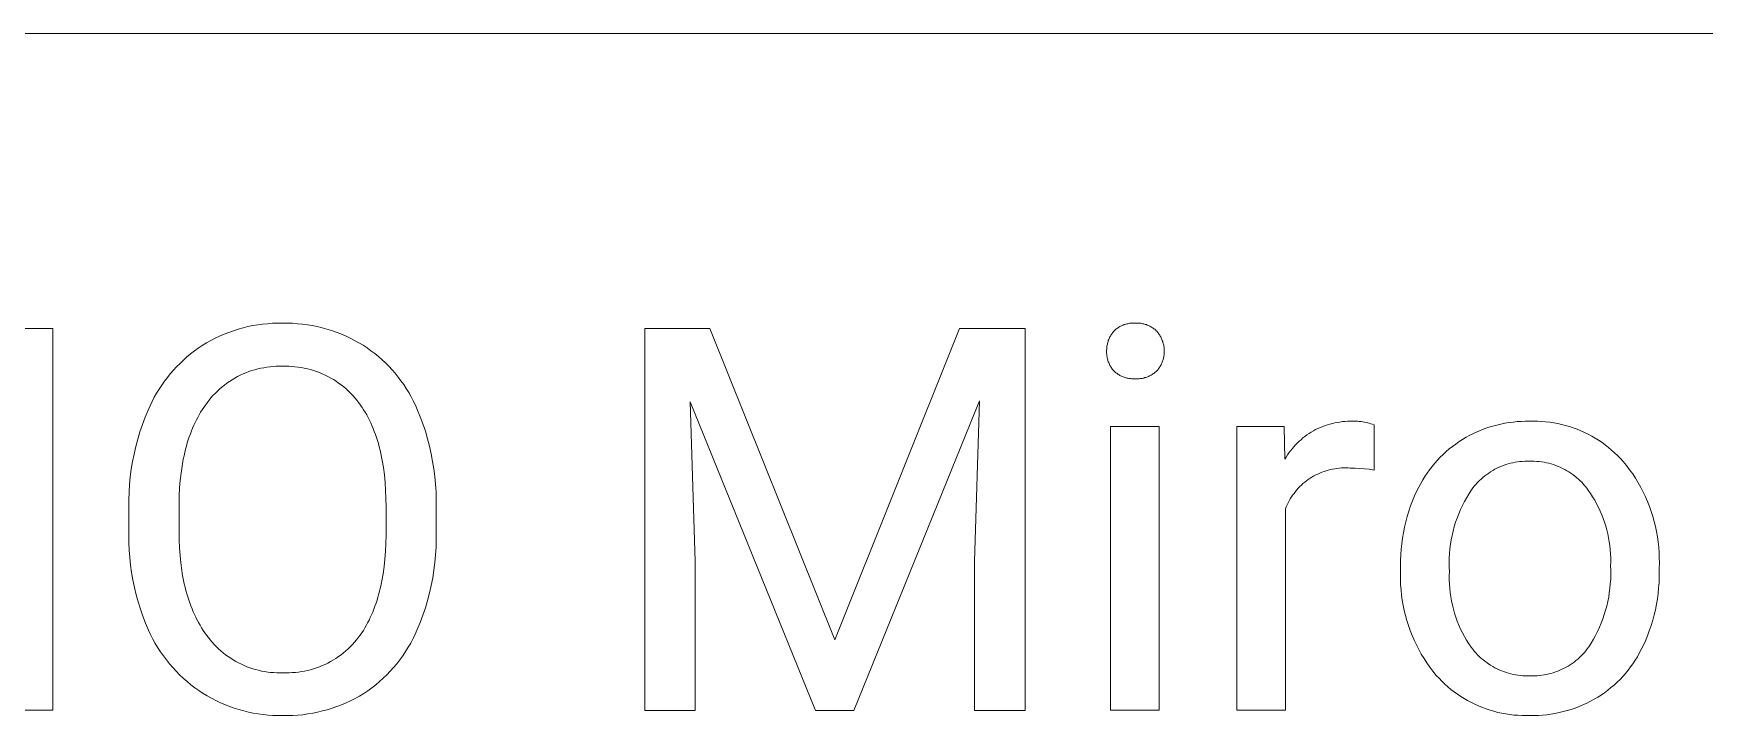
# Model space of a CAD drawing. Header units: millimetres. Extents: x 2840 to 6121, y 744 to 3036.
# Drawn here: x 5190 to 5325.9, y 1055.3 to 1110.8 of the extents above; entities that cross this region are included whole.
import ezdxf

# ---------------------------------------------------------------- set-up
doc = ezdxf.new("R2010")
doc.units = ezdxf.units.MM
doc.header["$MEASUREMENT"] = 0
doc.layers.add('Domyślny', color=7, linetype='Continuous', true_color=0x000000)

msp = doc.modelspace()

# ---------------------------------------------------------------- linework, layer by layer
at = {"layer": 'Domyślny', "color": 18, "lineweight": 15, "true_color": 0x000000}
for p, q in [((6117.84, 1110.84), (4881, 1110.84)), ((5208.2, 1087.14), (5208.6, 1087.19)), ((5208.6, 1087.19), (5209, 1087.23)), ((5209, 1087.23), (5209.4, 1087.26)), ((5209.4, 1087.26), (5209.81, 1087.27)), ((5209.81, 1087.27), (5210.21, 1087.27)), ((5210.21, 1087.27), (5210.62, 1087.27)), ((5210.62, 1087.27), (5211.03, 1087.26)), ((5211.03, 1087.26), (5211.43, 1087.23)), ((5211.43, 1087.23), (5211.83, 1087.19)), ((5211.83, 1087.19), (5212.24, 1087.14)), ((5278.65, 1087.15), (5278.72, 1087.17)), ((5278.72, 1087.17), (5278.8, 1087.19)), ((5278.8, 1087.19), (5278.87, 1087.21)), ((5278.87, 1087.21), (5278.95, 1087.23)), ((5278.95, 1087.23), (5279.02, 1087.25)), ((5279.02, 1087.25), (5279.1, 1087.26)), ((5279.1, 1087.26), (5279.18, 1087.27)), ((5279.18, 1087.27), (5279.25, 1087.28)), ((5279.25, 1087.28), (5279.33, 1087.28)), ((5279.33, 1087.28), (5279.41, 1087.28)), ((5279.41, 1087.28), (5279.48, 1087.28)), ((5279.48, 1087.28), (5279.56, 1087.28)), ((5279.56, 1087.28), (5279.64, 1087.28)), ((5279.64, 1087.28), (5279.72, 1087.28)), ((5279.72, 1087.28), (5279.79, 1087.28)), ((5279.79, 1087.28), (5279.87, 1087.27)), ((5279.87, 1087.27), (5279.95, 1087.27)), ((5279.95, 1087.27), (5280.02, 1087.26)), ((5280.02, 1087.26), (5280.1, 1087.25)), ((5280.1, 1087.25), (5280.17, 1087.23)), ((5280.17, 1087.23), (5280.25, 1087.21)), ((5280.25, 1087.21), (5280.32, 1087.19)), ((5280.32, 1087.19), (5280.4, 1087.17)), ((5280.4, 1087.17), (5280.47, 1087.15)), ((5187.46, 1086.85), (5191.54, 1086.85)), ((5191.54, 1086.85), (5191.54, 1055.78)), ((5204.03, 1085.66), (5204.38, 1085.86)), ((5204.38, 1085.86), (5204.74, 1086.04)), ((5204.74, 1086.04), (5205.1, 1086.22)), ((5205.1, 1086.22), (5205.48, 1086.38)), ((5205.48, 1086.38), (5205.85, 1086.52)), ((5205.85, 1086.52), (5206.23, 1086.66)), ((5206.23, 1086.66), (5206.62, 1086.78)), ((5206.62, 1086.78), (5207.01, 1086.89)), ((5207.01, 1086.89), (5207.4, 1086.99)), ((5207.4, 1086.99), (5207.8, 1087.07)), ((5207.8, 1087.07), (5208.2, 1087.14)), ((5212.24, 1087.14), (5212.64, 1087.07)), ((5212.64, 1087.07), (5213.03, 1086.99)), ((5213.03, 1086.99), (5213.43, 1086.9)), ((5213.43, 1086.9), (5213.82, 1086.79)), ((5213.82, 1086.79), (5214.21, 1086.67)), ((5214.21, 1086.67), (5214.59, 1086.53)), ((5214.59, 1086.53), (5214.97, 1086.39)), ((5214.97, 1086.39), (5215.34, 1086.23)), ((5215.34, 1086.23), (5215.71, 1086.06)), ((5215.71, 1086.06), (5216.07, 1085.87)), ((5216.07, 1085.87), (5216.43, 1085.68)), ((5239.68, 1055.77), (5239.68, 1086.85)), ((5239.68, 1086.85), (5244.97, 1086.85)), ((5244.97, 1086.85), (5255.13, 1061.5)), ((5255.13, 1061.5), (5265.28, 1086.85)), ((5265.28, 1086.85), (5270.6, 1086.85)), ((5270.6, 1086.85), (5270.6, 1055.77)), ((5277.35, 1085.78), (5277.37, 1085.86)), ((5277.37, 1085.86), (5277.4, 1085.93)), ((5277.4, 1085.93), (5277.43, 1086)), ((5277.43, 1086), (5277.47, 1086.08)), ((5277.47, 1086.08), (5277.5, 1086.15)), ((5277.5, 1086.15), (5277.54, 1086.22)), ((5277.54, 1086.22), (5277.58, 1086.29)), ((5277.58, 1086.29), (5277.62, 1086.36)), ((5277.62, 1086.36), (5277.67, 1086.42)), ((5277.67, 1086.42), (5277.71, 1086.49)), ((5277.71, 1086.49), (5277.76, 1086.55)), ((5277.76, 1086.55), (5277.81, 1086.61)), ((5277.81, 1086.61), (5277.87, 1086.66)), ((5277.87, 1086.66), (5277.93, 1086.72)), ((5277.93, 1086.72), (5277.98, 1086.77)), ((5277.98, 1086.77), (5278.04, 1086.81)), ((5278.04, 1086.81), (5278.11, 1086.86)), ((5278.11, 1086.86), (5278.17, 1086.9)), ((5278.17, 1086.9), (5278.23, 1086.95)), ((5278.23, 1086.95), (5278.3, 1086.99)), ((5278.3, 1086.99), (5278.37, 1087.02)), ((5278.37, 1087.02), (5278.44, 1087.06)), ((5278.44, 1087.06), (5278.51, 1087.09)), ((5278.51, 1087.09), (5278.58, 1087.12)), ((5278.58, 1087.12), (5278.65, 1087.15)), ((5280.47, 1087.15), (5280.54, 1087.12)), ((5280.54, 1087.12), (5280.61, 1087.09)), ((5280.61, 1087.09), (5280.68, 1087.06)), ((5280.68, 1087.06), (5280.75, 1087.02)), ((5280.75, 1087.02), (5280.82, 1086.98)), ((5280.82, 1086.98), (5280.89, 1086.95)), ((5280.89, 1086.95), (5280.95, 1086.9)), ((5280.95, 1086.9), (5281.02, 1086.86)), ((5281.02, 1086.86), (5281.08, 1086.81)), ((5281.08, 1086.81), (5281.14, 1086.77)), ((5281.14, 1086.77), (5281.2, 1086.72)), ((5281.2, 1086.72), (5281.25, 1086.66)), ((5281.25, 1086.66), (5281.31, 1086.61)), ((5281.31, 1086.61), (5281.36, 1086.55)), ((5281.36, 1086.55), (5281.41, 1086.49)), ((5281.41, 1086.49), (5281.46, 1086.42)), ((5281.46, 1086.42), (5281.51, 1086.36)), ((5281.51, 1086.36), (5281.55, 1086.29)), ((5281.55, 1086.29), (5281.59, 1086.22)), ((5281.59, 1086.22), (5281.63, 1086.15)), ((5281.63, 1086.15), (5281.67, 1086.08)), ((5281.67, 1086.08), (5281.7, 1086.01)), ((5281.7, 1086.01), (5281.73, 1085.93)), ((5281.73, 1085.93), (5281.76, 1085.86)), ((5281.76, 1085.86), (5281.79, 1085.78)), ((5202.16, 1084.27), (5202.44, 1084.52)), ((5202.44, 1084.52), (5202.74, 1084.77)), ((5202.74, 1084.77), (5203.05, 1085.01)), ((5203.05, 1085.01), (5203.36, 1085.23)), ((5203.36, 1085.23), (5203.68, 1085.45)), ((5203.68, 1085.45), (5204.03, 1085.66)), ((5216.43, 1085.68), (5216.78, 1085.47)), ((5216.78, 1085.47), (5217.1, 1085.26)), ((5217.1, 1085.26), (5217.41, 1085.03)), ((5217.41, 1085.03), (5217.72, 1084.8)), ((5217.72, 1084.8), (5218.02, 1084.56)), ((5218.02, 1084.56), (5218.31, 1084.3)), ((5277.23, 1085.07), (5277.24, 1085.15)), ((5277.23, 1084.99), (5277.23, 1085.07)), ((5277.23, 1084.91), (5277.23, 1084.99)), ((5277.23, 1084.83), (5277.23, 1084.91)), ((5277.24, 1084.75), (5277.23, 1084.83)), ((5277.24, 1085.23), (5277.25, 1085.31)), ((5277.24, 1085.15), (5277.24, 1085.23)), ((5277.25, 1084.68), (5277.24, 1084.75)), ((5277.25, 1085.31), (5277.26, 1085.39)), ((5277.26, 1084.6), (5277.25, 1084.68)), ((5277.26, 1085.39), (5277.27, 1085.47)), ((5277.27, 1084.52), (5277.26, 1084.6)), ((5277.27, 1085.47), (5277.29, 1085.55)), ((5277.28, 1084.44), (5277.27, 1084.52)), ((5277.29, 1085.55), (5277.3, 1085.63)), ((5277.3, 1085.63), (5277.32, 1085.7)), ((5277.32, 1085.7), (5277.35, 1085.78)), ((5281.79, 1085.78), (5281.81, 1085.71)), ((5281.81, 1085.71), (5281.84, 1085.63)), ((5281.84, 1085.63), (5281.85, 1085.55)), ((5281.85, 1085.55), (5281.87, 1085.47)), ((5281.86, 1084.46), (5281.85, 1084.39)), ((5281.88, 1084.54), (5281.86, 1084.46)), ((5281.87, 1085.47), (5281.88, 1085.39)), ((5281.88, 1085.39), (5281.9, 1085.31)), ((5281.89, 1084.61), (5281.88, 1084.54)), ((5281.9, 1084.69), (5281.89, 1084.61)), ((5281.9, 1085.31), (5281.9, 1085.23)), ((5281.9, 1085.23), (5281.91, 1085.15)), ((5281.91, 1084.76), (5281.9, 1084.69)), ((5281.91, 1085.15), (5281.91, 1085.07)), ((5281.91, 1085.07), (5281.91, 1084.99)), ((5281.91, 1084.99), (5281.91, 1084.92)), ((5281.91, 1084.92), (5281.91, 1084.84)), ((5281.91, 1084.84), (5281.91, 1084.76)), ((5200.85, 1082.85), (5201.09, 1083.15)), ((5201.09, 1083.15), (5201.34, 1083.44)), ((5201.34, 1083.44), (5201.6, 1083.73)), ((5201.6, 1083.73), (5201.88, 1084)), ((5201.88, 1084), (5202.16, 1084.27)), ((5207.01, 1083.14), (5206.78, 1083.03)), ((5207.24, 1083.24), (5207.01, 1083.14)), ((5207.48, 1083.33), (5207.24, 1083.24)), ((5207.72, 1083.41), (5207.48, 1083.33)), ((5207.96, 1083.48), (5207.72, 1083.41)), ((5208.21, 1083.55), (5207.96, 1083.48)), ((5208.45, 1083.6), (5208.21, 1083.55)), ((5208.7, 1083.65), (5208.45, 1083.6)), ((5208.95, 1083.69), (5208.7, 1083.65)), ((5209.2, 1083.72), (5208.95, 1083.69)), ((5209.45, 1083.74), (5209.2, 1083.72)), ((5209.71, 1083.76), (5209.45, 1083.74)), ((5209.96, 1083.76), (5209.71, 1083.76)), ((5210.21, 1083.76), (5209.96, 1083.76)), ((5210.47, 1083.76), (5210.21, 1083.76)), ((5210.72, 1083.76), (5210.47, 1083.76)), ((5210.98, 1083.75), (5210.72, 1083.76)), ((5211.23, 1083.73), (5210.98, 1083.75)), ((5211.49, 1083.7), (5211.23, 1083.73)), ((5211.74, 1083.66), (5211.49, 1083.7)), ((5211.99, 1083.61), (5211.74, 1083.66)), ((5212.24, 1083.56), (5211.99, 1083.61)), ((5212.49, 1083.49), (5212.24, 1083.56)), ((5212.73, 1083.42), (5212.49, 1083.49)), ((5212.98, 1083.34), (5212.73, 1083.42)), ((5213.22, 1083.25), (5212.98, 1083.34)), ((5213.45, 1083.15), (5213.22, 1083.25)), ((5213.68, 1083.05), (5213.45, 1083.15)), ((5218.31, 1084.3), (5218.59, 1084.04)), ((5218.59, 1084.04), (5218.86, 1083.76)), ((5218.86, 1083.76), (5219.12, 1083.48)), ((5219.12, 1083.48), (5219.37, 1083.19)), ((5219.37, 1083.19), (5219.62, 1082.89)), ((5277.3, 1084.36), (5277.28, 1084.44)), ((5277.32, 1084.29), (5277.3, 1084.36)), ((5277.34, 1084.21), (5277.32, 1084.29)), ((5277.37, 1084.13), (5277.34, 1084.21)), ((5277.4, 1084.06), (5277.37, 1084.13)), ((5277.43, 1083.99), (5277.4, 1084.06)), ((5277.46, 1083.92), (5277.43, 1083.99)), ((5277.5, 1083.84), (5277.46, 1083.92)), ((5277.54, 1083.77), (5277.5, 1083.84)), ((5277.58, 1083.71), (5277.54, 1083.77)), ((5277.62, 1083.64), (5277.58, 1083.71)), ((5277.66, 1083.57), (5277.62, 1083.64)), ((5277.71, 1083.51), (5277.66, 1083.57)), ((5277.76, 1083.45), (5277.71, 1083.51)), ((5277.81, 1083.39), (5277.76, 1083.45)), ((5277.87, 1083.33), (5277.81, 1083.39)), ((5277.93, 1083.28), (5277.87, 1083.33)), ((5277.99, 1083.24), (5277.93, 1083.28)), ((5278.05, 1083.19), (5277.99, 1083.24)), ((5278.11, 1083.14), (5278.05, 1083.19)), ((5278.17, 1083.1), (5278.11, 1083.14)), ((5278.24, 1083.06), (5278.17, 1083.1)), ((5280.93, 1083.09), (5280.86, 1083.05)), ((5281, 1083.14), (5280.93, 1083.09)), ((5281.06, 1083.18), (5281, 1083.14)), ((5281.13, 1083.23), (5281.06, 1083.18)), ((5281.19, 1083.28), (5281.13, 1083.23)), ((5281.25, 1083.33), (5281.19, 1083.28)), ((5281.31, 1083.39), (5281.25, 1083.33)), ((5281.36, 1083.44), (5281.31, 1083.39)), ((5281.41, 1083.5), (5281.36, 1083.44)), ((5281.46, 1083.56), (5281.41, 1083.5)), ((5281.5, 1083.63), (5281.46, 1083.56)), ((5281.54, 1083.69), (5281.5, 1083.63)), ((5281.58, 1083.75), (5281.54, 1083.69)), ((5281.62, 1083.82), (5281.58, 1083.75)), ((5281.66, 1083.89), (5281.62, 1083.82)), ((5281.69, 1083.96), (5281.66, 1083.89)), ((5281.72, 1084.03), (5281.69, 1083.96)), ((5281.75, 1084.1), (5281.72, 1084.03)), ((5281.78, 1084.17), (5281.75, 1084.1)), ((5281.8, 1084.24), (5281.78, 1084.17)), ((5281.83, 1084.31), (5281.8, 1084.24)), ((5281.85, 1084.39), (5281.83, 1084.31)), ((5199.98, 1081.57), (5200.18, 1081.9)), ((5200.18, 1081.9), (5200.39, 1082.23)), ((5200.39, 1082.23), (5200.62, 1082.54)), ((5200.62, 1082.54), (5200.85, 1082.85)), ((5204.92, 1081.74), (5204.74, 1081.56)), ((5205.1, 1081.91), (5204.92, 1081.74)), ((5205.3, 1082.08), (5205.1, 1081.91)), ((5205.49, 1082.24), (5205.3, 1082.08)), ((5205.7, 1082.39), (5205.49, 1082.24)), ((5205.9, 1082.53), (5205.7, 1082.39)), ((5206.12, 1082.67), (5205.9, 1082.53)), ((5206.33, 1082.8), (5206.12, 1082.67)), ((5206.56, 1082.92), (5206.33, 1082.8)), ((5206.78, 1083.03), (5206.56, 1082.92)), ((5213.91, 1082.93), (5213.68, 1083.05)), ((5214.14, 1082.81), (5213.91, 1082.93)), ((5214.36, 1082.68), (5214.14, 1082.81)), ((5214.57, 1082.54), (5214.36, 1082.68)), ((5214.78, 1082.4), (5214.57, 1082.54)), ((5214.99, 1082.25), (5214.78, 1082.4)), ((5215.19, 1082.09), (5214.99, 1082.25)), ((5215.38, 1081.92), (5215.19, 1082.09)), ((5215.57, 1081.75), (5215.38, 1081.92)), ((5215.75, 1081.57), (5215.57, 1081.75)), ((5219.62, 1082.89), (5219.85, 1082.59)), ((5219.85, 1082.59), (5220.07, 1082.27)), ((5220.07, 1082.27), (5220.28, 1081.95)), ((5220.28, 1081.95), (5220.48, 1081.62)), ((5278.31, 1083.02), (5278.24, 1083.06)), ((5278.37, 1082.99), (5278.31, 1083.02)), ((5278.44, 1082.96), (5278.37, 1082.99)), ((5278.51, 1082.92), (5278.44, 1082.96)), ((5278.58, 1082.9), (5278.51, 1082.92)), ((5278.66, 1082.87), (5278.58, 1082.9)), ((5278.73, 1082.85), (5278.66, 1082.87)), ((5278.8, 1082.83), (5278.73, 1082.85)), ((5278.88, 1082.81), (5278.8, 1082.83)), ((5278.95, 1082.79), (5278.88, 1082.81)), ((5279.03, 1082.78), (5278.95, 1082.79)), ((5279.1, 1082.77), (5279.03, 1082.78)), ((5279.18, 1082.76), (5279.1, 1082.77)), ((5279.26, 1082.75), (5279.18, 1082.76)), ((5279.33, 1082.75), (5279.26, 1082.75)), ((5279.41, 1082.75), (5279.33, 1082.75)), ((5279.48, 1082.75), (5279.41, 1082.75)), ((5279.56, 1082.75), (5279.48, 1082.75)), ((5279.64, 1082.75), (5279.56, 1082.75)), ((5279.72, 1082.75), (5279.64, 1082.75)), ((5279.8, 1082.75), (5279.72, 1082.75)), ((5279.88, 1082.75), (5279.8, 1082.75)), ((5279.96, 1082.76), (5279.88, 1082.75)), ((5280.04, 1082.77), (5279.96, 1082.76)), ((5280.12, 1082.78), (5280.04, 1082.77)), ((5280.2, 1082.8), (5280.12, 1082.78)), ((5280.27, 1082.81), (5280.2, 1082.8)), ((5280.35, 1082.84), (5280.27, 1082.81)), ((5280.43, 1082.86), (5280.35, 1082.84)), ((5280.5, 1082.88), (5280.43, 1082.86)), ((5280.58, 1082.91), (5280.5, 1082.88)), ((5280.65, 1082.94), (5280.58, 1082.91)), ((5280.72, 1082.98), (5280.65, 1082.94)), ((5280.79, 1083.01), (5280.72, 1082.98)), ((5280.86, 1083.05), (5280.79, 1083.01)), ((5199.29, 1080.19), (5199.44, 1080.55)), ((5199.44, 1080.55), (5199.61, 1080.89)), ((5199.61, 1080.89), (5199.79, 1081.24)), ((5199.79, 1081.24), (5199.98, 1081.57)), ((5203.81, 1080.42), (5203.69, 1080.22)), ((5203.95, 1080.61), (5203.81, 1080.42)), ((5204.08, 1080.79), (5203.95, 1080.61)), ((5204.24, 1081), (5204.08, 1080.79)), ((5204.4, 1081.19), (5204.24, 1081)), ((5204.56, 1081.38), (5204.4, 1081.19)), ((5204.74, 1081.56), (5204.56, 1081.38)), ((5215.93, 1081.39), (5215.75, 1081.57)), ((5216.1, 1081.19), (5215.93, 1081.39)), ((5216.26, 1081), (5216.1, 1081.19)), ((5216.42, 1080.79), (5216.26, 1081)), ((5216.56, 1080.61), (5216.42, 1080.79)), ((5216.69, 1080.42), (5216.56, 1080.61)), ((5216.81, 1080.22), (5216.69, 1080.42)), ((5220.48, 1081.62), (5220.67, 1081.29)), ((5220.67, 1081.29), (5220.85, 1080.95)), ((5220.85, 1080.95), (5221.02, 1080.6)), ((5221.02, 1080.6), (5221.17, 1080.25)), ((5253.55, 1055.77), (5243.37, 1080.87)), ((5243.37, 1080.87), (5243.78, 1067.88)), ((5266.89, 1080.94), (5256.68, 1055.77)), ((5266.5, 1067.88), (5266.89, 1080.94)), ((5198.62, 1078.44), (5198.83, 1079.03)), ((5198.83, 1079.03), (5199.05, 1079.62)), ((5199.05, 1079.62), (5199.29, 1080.19)), ((5203.11, 1079.18), (5203, 1078.96)), ((5203.21, 1079.4), (5203.11, 1079.18)), ((5203.33, 1079.61), (5203.21, 1079.4)), ((5203.44, 1079.82), (5203.33, 1079.61)), ((5203.56, 1080.02), (5203.44, 1079.82)), ((5203.69, 1080.22), (5203.56, 1080.02)), ((5216.94, 1080.02), (5216.81, 1080.22)), ((5217.06, 1079.81), (5216.94, 1080.02)), ((5217.17, 1079.6), (5217.06, 1079.81)), ((5217.28, 1079.38), (5217.17, 1079.6)), ((5217.39, 1079.16), (5217.28, 1079.38)), ((5217.49, 1078.94), (5217.39, 1079.16)), ((5221.17, 1080.25), (5221.41, 1079.66)), ((5221.41, 1079.66), (5221.63, 1079.07)), ((5221.63, 1079.07), (5221.83, 1078.48)), ((5295.19, 1079), (5295.39, 1079.06)), ((5295.39, 1079.06), (5295.59, 1079.12)), ((5295.59, 1079.12), (5295.79, 1079.16)), ((5295.79, 1079.16), (5295.99, 1079.2)), ((5295.99, 1079.2), (5296.2, 1079.23)), ((5296.2, 1079.23), (5296.41, 1079.26)), ((5296.41, 1079.26), (5296.61, 1079.28)), ((5296.61, 1079.28), (5296.82, 1079.29)), ((5296.82, 1079.29), (5297.03, 1079.29)), ((5297.03, 1079.29), (5297.23, 1079.29)), ((5297.23, 1079.29), (5297.37, 1079.3)), ((5297.37, 1079.3), (5297.51, 1079.3)), ((5297.51, 1079.3), (5297.65, 1079.29)), ((5297.65, 1079.29), (5297.78, 1079.28)), ((5297.78, 1079.28), (5297.92, 1079.27)), ((5297.92, 1079.27), (5298.06, 1079.25)), ((5298.06, 1079.25), (5298.19, 1079.23)), ((5298.19, 1079.23), (5298.33, 1079.2)), ((5298.33, 1079.2), (5298.46, 1079.17)), ((5298.46, 1079.17), (5298.59, 1079.13)), ((5298.59, 1079.13), (5298.72, 1079.09)), ((5298.72, 1079.09), (5298.85, 1079.05)), ((5298.85, 1079.05), (5298.98, 1079)), ((5308.96, 1078.98), (5309.28, 1079.06)), ((5309.28, 1079.06), (5309.61, 1079.13)), ((5309.61, 1079.13), (5309.94, 1079.18)), ((5309.94, 1079.18), (5310.28, 1079.23)), ((5310.28, 1079.23), (5310.61, 1079.26)), ((5310.61, 1079.26), (5310.95, 1079.28)), ((5310.95, 1079.28), (5311.28, 1079.29)), ((5311.28, 1079.29), (5311.62, 1079.29)), ((5311.62, 1079.29), (5311.95, 1079.3)), ((5311.95, 1079.3), (5312.28, 1079.29)), ((5312.28, 1079.29), (5312.61, 1079.28)), ((5312.61, 1079.28), (5312.93, 1079.25)), ((5312.93, 1079.25), (5313.26, 1079.21)), ((5313.26, 1079.21), (5313.59, 1079.16)), ((5313.59, 1079.16), (5313.91, 1079.1)), ((5313.91, 1079.1), (5314.23, 1079.03)), ((5314.23, 1079.03), (5314.55, 1078.95)), ((5198.28, 1077.23), (5198.44, 1077.84)), ((5198.44, 1077.84), (5198.62, 1078.44)), ((5202.55, 1077.78), (5202.47, 1077.53)), ((5202.63, 1078.02), (5202.55, 1077.78)), ((5202.72, 1078.26), (5202.63, 1078.02)), ((5202.81, 1078.5), (5202.72, 1078.26)), ((5202.9, 1078.73), (5202.81, 1078.5)), ((5203, 1078.96), (5202.9, 1078.73)), ((5217.59, 1078.7), (5217.49, 1078.94)), ((5217.68, 1078.47), (5217.59, 1078.7)), ((5217.77, 1078.22), (5217.68, 1078.47)), ((5217.85, 1077.98), (5217.77, 1078.22)), ((5217.93, 1077.72), (5217.85, 1077.98)), ((5218.01, 1077.47), (5217.93, 1077.72)), ((5221.83, 1078.48), (5222.01, 1077.87)), ((5222.01, 1077.87), (5222.16, 1077.26)), ((5277.56, 1055.78), (5277.56, 1078.86)), ((5277.56, 1078.86), (5281.51, 1078.86)), ((5281.51, 1078.86), (5281.51, 1055.78)), ((5287.83, 1055.78), (5287.83, 1078.86)), ((5287.83, 1078.86), (5291.66, 1078.86)), ((5291.66, 1078.86), (5291.73, 1076.2)), ((5292.88, 1077.66), (5293.04, 1077.79)), ((5293.04, 1077.79), (5293.19, 1077.93)), ((5293.19, 1077.93), (5293.36, 1078.05)), ((5293.36, 1078.05), (5293.52, 1078.18)), ((5293.52, 1078.18), (5293.7, 1078.29)), ((5293.7, 1078.29), (5293.87, 1078.4)), ((5293.87, 1078.4), (5294.05, 1078.51)), ((5294.05, 1078.51), (5294.23, 1078.61)), ((5294.23, 1078.61), (5294.42, 1078.7)), ((5294.42, 1078.7), (5294.61, 1078.79)), ((5294.61, 1078.79), (5294.8, 1078.86)), ((5294.8, 1078.86), (5294.99, 1078.94)), ((5294.99, 1078.94), (5295.19, 1079)), ((5298.98, 1079), (5298.98, 1075.32)), ((5305.9, 1077.64), (5306.18, 1077.82)), ((5306.18, 1077.82), (5306.47, 1077.99)), ((5306.47, 1077.99), (5306.76, 1078.15)), ((5306.76, 1078.15), (5307.06, 1078.3)), ((5307.06, 1078.3), (5307.37, 1078.44)), ((5307.37, 1078.44), (5307.68, 1078.57)), ((5307.68, 1078.57), (5307.99, 1078.69)), ((5307.99, 1078.69), (5308.31, 1078.8)), ((5308.31, 1078.8), (5308.63, 1078.9)), ((5308.63, 1078.9), (5308.96, 1078.98)), ((5314.55, 1078.95), (5314.87, 1078.86)), ((5314.87, 1078.86), (5315.18, 1078.75)), ((5315.18, 1078.75), (5315.49, 1078.64)), ((5315.49, 1078.64), (5315.79, 1078.51)), ((5315.79, 1078.51), (5316.09, 1078.38)), ((5316.09, 1078.38), (5316.39, 1078.23)), ((5316.39, 1078.23), (5316.68, 1078.08)), ((5316.68, 1078.08), (5316.96, 1077.91)), ((5316.96, 1077.91), (5317.24, 1077.74)), ((5317.24, 1077.74), (5317.52, 1077.55)), ((5198.02, 1076.01), (5198.14, 1076.62)), ((5198.14, 1076.62), (5198.28, 1077.23)), ((5202.21, 1076.48), (5202.15, 1076.21)), ((5202.27, 1076.75), (5202.21, 1076.48)), ((5202.33, 1077.01), (5202.27, 1076.75)), ((5202.4, 1077.27), (5202.33, 1077.01)), ((5202.47, 1077.53), (5202.4, 1077.27)), ((5218.08, 1077.2), (5218.01, 1077.47)), ((5218.15, 1076.93), (5218.08, 1077.2)), ((5218.21, 1076.66), (5218.15, 1076.93)), ((5218.27, 1076.38), (5218.21, 1076.66)), ((5218.32, 1076.1), (5218.27, 1076.38)), ((5222.16, 1077.26), (5222.3, 1076.65)), ((5222.3, 1076.65), (5222.42, 1076.03)), ((5291.73, 1076.2), (5291.83, 1076.38)), ((5291.83, 1076.38), (5291.94, 1076.55)), ((5291.94, 1076.55), (5292.06, 1076.72)), ((5292.06, 1076.72), (5292.18, 1076.89)), ((5292.18, 1076.89), (5292.31, 1077.05)), ((5292.31, 1077.05), (5292.45, 1077.21)), ((5292.45, 1077.21), (5292.59, 1077.36)), ((5292.59, 1077.36), (5292.73, 1077.51)), ((5292.73, 1077.51), (5292.88, 1077.66)), ((5304.13, 1076.12), (5304.36, 1076.36)), ((5304.36, 1076.36), (5304.6, 1076.59)), ((5304.6, 1076.59), (5304.85, 1076.82)), ((5304.85, 1076.82), (5305.1, 1077.04)), ((5305.1, 1077.04), (5305.36, 1077.25)), ((5305.36, 1077.25), (5305.62, 1077.44)), ((5305.62, 1077.44), (5305.9, 1077.64)), ((5317.52, 1077.55), (5317.78, 1077.36)), ((5317.78, 1077.36), (5318.04, 1077.16)), ((5318.04, 1077.16), (5318.3, 1076.95)), ((5318.3, 1076.95), (5318.54, 1076.73)), ((5318.54, 1076.73), (5318.78, 1076.5)), ((5318.78, 1076.5), (5319.01, 1076.27)), ((5197.84, 1074.77), (5197.92, 1075.39)), ((5197.92, 1075.39), (5198.02, 1076.01)), ((5201.97, 1075.08), (5201.9, 1074.48)), ((5202.05, 1075.65), (5201.97, 1075.08)), ((5202.15, 1076.21), (5202.05, 1075.65)), ((5218.42, 1075.52), (5218.32, 1076.1)), ((5218.5, 1074.92), (5218.42, 1075.52)), ((5222.42, 1076.03), (5222.52, 1075.41)), ((5222.52, 1075.41), (5222.6, 1074.79)), ((5294.41, 1075), (5294.24, 1074.92)), ((5294.57, 1075.08), (5294.41, 1075)), ((5294.74, 1075.14), (5294.57, 1075.08)), ((5294.91, 1075.21), (5294.74, 1075.14)), ((5295.08, 1075.26), (5294.91, 1075.21)), ((5295.25, 1075.31), (5295.08, 1075.26)), ((5295.43, 1075.36), (5295.25, 1075.31)), ((5295.6, 1075.39), (5295.43, 1075.36)), ((5295.78, 1075.43), (5295.6, 1075.39)), ((5295.96, 1075.45), (5295.78, 1075.43)), ((5296.14, 1075.47), (5295.96, 1075.45)), ((5296.32, 1075.49), (5296.14, 1075.47)), ((5296.5, 1075.49), (5296.32, 1075.49)), ((5296.68, 1075.49), (5296.5, 1075.49)), ((5296.86, 1075.49), (5296.68, 1075.49)), ((5297.04, 1075.48), (5296.86, 1075.49)), ((5297.43, 1075.47), (5297.04, 1075.48)), ((5297.82, 1075.45), (5297.43, 1075.47)), ((5298.21, 1075.42), (5297.82, 1075.45)), ((5298.59, 1075.38), (5298.21, 1075.42)), ((5298.98, 1075.32), (5298.59, 1075.38)), ((5303.11, 1074.81), (5303.3, 1075.08)), ((5303.3, 1075.08), (5303.49, 1075.35)), ((5303.49, 1075.35), (5303.7, 1075.61)), ((5303.7, 1075.61), (5303.91, 1075.87)), ((5303.91, 1075.87), (5304.13, 1076.12)), ((5308.14, 1074.96), (5307.98, 1074.84)), ((5308.3, 1075.07), (5308.14, 1074.96)), ((5308.46, 1075.18), (5308.3, 1075.07)), ((5308.63, 1075.28), (5308.46, 1075.18)), ((5308.8, 1075.38), (5308.63, 1075.28)), ((5308.97, 1075.47), (5308.8, 1075.38)), ((5309.15, 1075.55), (5308.97, 1075.47)), ((5309.33, 1075.63), (5309.15, 1075.55)), ((5309.51, 1075.7), (5309.33, 1075.63)), ((5309.69, 1075.76), (5309.51, 1075.7)), ((5309.88, 1075.82), (5309.69, 1075.76)), ((5310.07, 1075.87), (5309.88, 1075.82)), ((5310.26, 1075.92), (5310.07, 1075.87)), ((5310.45, 1075.96), (5310.26, 1075.92)), ((5310.64, 1075.99), (5310.45, 1075.96)), ((5310.84, 1076.01), (5310.64, 1075.99)), ((5311.03, 1076.03), (5310.84, 1076.01)), ((5311.23, 1076.04), (5311.03, 1076.03)), ((5311.42, 1076.05), (5311.23, 1076.04)), ((5311.62, 1076.05), (5311.42, 1076.05)), ((5311.82, 1076.05), (5311.62, 1076.05)), ((5312.01, 1076.04), (5311.82, 1076.05)), ((5312.21, 1076.03), (5312.01, 1076.04)), ((5312.41, 1076.01), (5312.21, 1076.03)), ((5312.61, 1075.99), (5312.41, 1076.01)), ((5312.8, 1075.96), (5312.61, 1075.99)), ((5312.99, 1075.92), (5312.8, 1075.96)), ((5313.19, 1075.87), (5312.99, 1075.92)), ((5313.38, 1075.82), (5313.19, 1075.87)), ((5313.57, 1075.76), (5313.38, 1075.82)), ((5313.75, 1075.7), (5313.57, 1075.76)), ((5313.94, 1075.62), (5313.75, 1075.7)), ((5314.12, 1075.55), (5313.94, 1075.62)), ((5314.3, 1075.46), (5314.12, 1075.55)), ((5314.48, 1075.37), (5314.3, 1075.46)), ((5314.65, 1075.27), (5314.48, 1075.37)), ((5314.82, 1075.17), (5314.65, 1075.27)), ((5314.98, 1075.06), (5314.82, 1075.17)), ((5315.14, 1074.95), (5314.98, 1075.06)), ((5315.3, 1074.83), (5315.14, 1074.95)), ((5319.01, 1076.27), (5319.23, 1076.03)), ((5319.23, 1076.03), (5319.5, 1075.69)), ((5319.5, 1075.69), (5319.76, 1075.35)), ((5319.76, 1075.35), (5320.01, 1075.01)), ((5320.01, 1075.01), (5320.24, 1074.65)), ((5197.74, 1073.52), (5197.78, 1074.15)), ((5197.78, 1074.15), (5197.84, 1074.77)), ((5201.85, 1073.87), (5201.82, 1073.24)), ((5201.9, 1074.48), (5201.85, 1073.87)), ((5218.56, 1074.3), (5218.5, 1074.92)), ((5218.6, 1073.66), (5218.56, 1074.3)), ((5218.63, 1073), (5218.6, 1073.66)), ((5222.6, 1074.79), (5222.66, 1074.16)), ((5222.66, 1074.16), (5222.7, 1073.53)), ((5292.69, 1073.7), (5292.58, 1073.57)), ((5292.81, 1073.84), (5292.69, 1073.7)), ((5292.94, 1073.97), (5292.81, 1073.84)), ((5293.07, 1074.09), (5292.94, 1073.97)), ((5293.2, 1074.22), (5293.07, 1074.09)), ((5293.34, 1074.33), (5293.2, 1074.22)), ((5293.48, 1074.44), (5293.34, 1074.33)), ((5293.63, 1074.55), (5293.48, 1074.44)), ((5293.78, 1074.65), (5293.63, 1074.55)), ((5293.93, 1074.75), (5293.78, 1074.65)), ((5294.08, 1074.84), (5293.93, 1074.75)), ((5294.24, 1074.92), (5294.08, 1074.84)), ((5302.28, 1073.23), (5302.46, 1073.64)), ((5302.46, 1073.64), (5302.61, 1073.94)), ((5302.61, 1073.94), (5302.77, 1074.24)), ((5302.77, 1074.24), (5302.94, 1074.52)), ((5302.94, 1074.52), (5303.11, 1074.81)), ((5306.9, 1073.72), (5306.7, 1073.41)), ((5307.02, 1073.88), (5306.9, 1073.72)), ((5307.14, 1074.03), (5307.02, 1073.88)), ((5307.27, 1074.18), (5307.14, 1074.03)), ((5307.4, 1074.32), (5307.27, 1074.18)), ((5307.54, 1074.46), (5307.4, 1074.32)), ((5307.68, 1074.59), (5307.54, 1074.46)), ((5307.83, 1074.72), (5307.68, 1074.59)), ((5307.98, 1074.84), (5307.83, 1074.72)), ((5315.46, 1074.7), (5315.3, 1074.83)), ((5315.6, 1074.57), (5315.46, 1074.7)), ((5315.75, 1074.44), (5315.6, 1074.57)), ((5315.89, 1074.3), (5315.75, 1074.44)), ((5316.02, 1074.15), (5315.89, 1074.3)), ((5316.15, 1074), (5316.02, 1074.15)), ((5316.27, 1073.85), (5316.15, 1074)), ((5316.39, 1073.69), (5316.27, 1073.85)), ((5316.58, 1073.42), (5316.39, 1073.69)), ((5320.24, 1074.65), (5320.46, 1074.28)), ((5320.46, 1074.28), (5320.67, 1073.91)), ((5320.67, 1073.91), (5320.87, 1073.53)), ((5197.72, 1072.9), (5197.74, 1073.52)), ((5197.72, 1072.27), (5197.72, 1072.9)), ((5197.72, 1070.03), (5197.72, 1072.27)), ((5201.82, 1073.24), (5201.8, 1072.59)), ((5201.8, 1072.59), (5201.8, 1070.31)), ((5218.64, 1072.32), (5218.63, 1073)), ((5218.64, 1070.01), (5218.64, 1072.32)), ((5222.7, 1073.53), (5222.72, 1072.9)), ((5222.72, 1072.9), (5222.71, 1072.27)), ((5222.71, 1072.27), (5222.71, 1070.31)), ((5291.84, 1072.33), (5291.77, 1072.17)), ((5291.91, 1072.5), (5291.84, 1072.33)), ((5291.99, 1072.66), (5291.91, 1072.5)), ((5292.07, 1072.82), (5291.99, 1072.66)), ((5292.16, 1072.98), (5292.07, 1072.82)), ((5292.26, 1073.13), (5292.16, 1072.98)), ((5292.36, 1073.28), (5292.26, 1073.13)), ((5292.47, 1073.42), (5292.36, 1073.28)), ((5292.58, 1073.57), (5292.47, 1073.42)), ((5301.8, 1071.97), (5301.94, 1072.4)), ((5301.94, 1072.4), (5302.1, 1072.82)), ((5302.1, 1072.82), (5302.28, 1073.23)), ((5306.16, 1072.44), (5306.01, 1072.11)), ((5306.33, 1072.77), (5306.16, 1072.44)), ((5306.51, 1073.09), (5306.33, 1072.77)), ((5306.7, 1073.41), (5306.51, 1073.09)), ((5316.75, 1073.14), (5316.58, 1073.42)), ((5316.92, 1072.86), (5316.75, 1073.14)), ((5317.08, 1072.58), (5316.92, 1072.86)), ((5317.23, 1072.28), (5317.08, 1072.58)), ((5317.37, 1071.99), (5317.23, 1072.28)), ((5320.87, 1073.53), (5321.05, 1073.15)), ((5321.05, 1073.15), (5321.22, 1072.76)), ((5321.22, 1072.76), (5321.38, 1072.36)), ((5321.38, 1072.36), (5321.52, 1071.96)), ((5291.77, 1072.17), (5291.77, 1055.78)), ((5301.45, 1070.67), (5301.55, 1071.1)), ((5301.55, 1071.1), (5301.67, 1071.54)), ((5301.67, 1071.54), (5301.8, 1071.97)), ((5305.61, 1071.07), (5305.5, 1070.72)), ((5305.73, 1071.42), (5305.61, 1071.07)), ((5305.86, 1071.77), (5305.73, 1071.42)), ((5306.01, 1072.11), (5305.86, 1071.77)), ((5317.49, 1071.69), (5317.37, 1071.99)), ((5317.61, 1071.38), (5317.49, 1071.69)), ((5317.72, 1071.08), (5317.61, 1071.38)), ((5317.82, 1070.76), (5317.72, 1071.08)), ((5321.52, 1071.96), (5321.65, 1071.55)), ((5321.65, 1071.55), (5321.76, 1071.14)), ((5321.76, 1071.14), (5321.87, 1070.73)), ((5197.73, 1069.42), (5197.72, 1070.03)), ((5201.8, 1070.31), (5201.81, 1069.64)), ((5201.81, 1069.64), (5201.84, 1069)), ((5218.62, 1069.35), (5218.64, 1070.01)), ((5222.72, 1069.68), (5222.7, 1069.05)), ((5222.71, 1070.31), (5222.72, 1069.68)), ((5301.23, 1069.33), (5301.29, 1069.78)), ((5301.29, 1069.78), (5301.36, 1070.22)), ((5301.36, 1070.22), (5301.45, 1070.67)), ((5305.25, 1069.64), (5305.19, 1069.28)), ((5305.32, 1070), (5305.25, 1069.64)), ((5305.41, 1070.36), (5305.32, 1070)), ((5305.5, 1070.72), (5305.41, 1070.36)), ((5317.9, 1070.45), (5317.82, 1070.76)), ((5317.98, 1070.13), (5317.9, 1070.45)), ((5318.05, 1069.81), (5317.98, 1070.13)), ((5318.1, 1069.49), (5318.05, 1069.81)), ((5321.87, 1070.73), (5321.95, 1070.31)), ((5321.95, 1070.31), (5322.03, 1069.89)), ((5322.03, 1069.89), (5322.08, 1069.47)), ((5197.75, 1068.81), (5197.73, 1069.42)), ((5197.79, 1068.2), (5197.75, 1068.81)), ((5197.86, 1067.59), (5197.79, 1068.2)), ((5201.84, 1069), (5201.88, 1068.38)), ((5201.88, 1068.38), (5201.94, 1067.77)), ((5218.54, 1068.08), (5218.59, 1068.7)), ((5218.59, 1068.7), (5218.62, 1069.35)), ((5222.66, 1068.42), (5222.6, 1067.79)), ((5222.7, 1069.05), (5222.66, 1068.42)), ((5301.14, 1067.99), (5301.15, 1068.44)), ((5301.15, 1068.44), (5301.18, 1068.89)), ((5301.18, 1068.89), (5301.23, 1069.33)), ((5305.09, 1068.17), (5305.08, 1067.8)), ((5305.11, 1068.54), (5305.09, 1068.17)), ((5305.15, 1068.91), (5305.11, 1068.54)), ((5305.19, 1069.28), (5305.15, 1068.91)), ((5318.15, 1069.17), (5318.1, 1069.49)), ((5318.18, 1068.84), (5318.15, 1069.17)), ((5318.2, 1068.52), (5318.18, 1068.84)), ((5318.22, 1068.19), (5318.2, 1068.52)), ((5318.22, 1067.86), (5318.22, 1068.19)), ((5322.08, 1069.47), (5322.13, 1069.04)), ((5322.13, 1069.04), (5322.16, 1068.62)), ((5322.16, 1068.62), (5322.17, 1068.19)), ((5322.17, 1068.19), (5322.18, 1067.77)), ((5197.94, 1066.98), (5197.86, 1067.59)), ((5198.04, 1066.38), (5197.94, 1066.98)), ((5201.94, 1067.77), (5202.02, 1067.18)), ((5202.02, 1067.18), (5202.06, 1066.9)), ((5202.06, 1066.9), (5202.11, 1066.61)), ((5218.29, 1066.31), (5218.39, 1066.88)), ((5218.39, 1066.88), (5218.47, 1067.47)), ((5218.47, 1067.47), (5218.54, 1068.08)), ((5222.53, 1067.17), (5222.43, 1066.55)), ((5222.6, 1067.79), (5222.53, 1067.17)), ((5243.78, 1067.88), (5243.78, 1055.77)), ((5266.5, 1055.77), (5266.5, 1067.88)), ((5301.13, 1066.84), (5301.14, 1067.26)), ((5301.13, 1066.41), (5301.13, 1066.84)), ((5301.14, 1067.54), (5301.14, 1067.99)), ((5301.14, 1067.26), (5301.14, 1067.54)), ((5305.08, 1067.8), (5305.09, 1067.43)), ((5305.09, 1067.43), (5305.11, 1067.07)), ((5305.11, 1067.07), (5305.1, 1066.72)), ((5318.21, 1067.54), (5318.22, 1067.86)), ((5318.22, 1067.17), (5318.21, 1067.54)), ((5318.23, 1066.8), (5318.22, 1067.17)), ((5318.22, 1066.44), (5318.23, 1066.8)), ((5322.18, 1067.77), (5322.16, 1067.34)), ((5322.16, 1067.34), (5322.16, 1067.07)), ((5322.16, 1067.07), (5322.16, 1066.62)), ((5198.17, 1065.78), (5198.04, 1066.38)), ((5198.31, 1065.18), (5198.17, 1065.78)), ((5202.11, 1066.61), (5202.17, 1066.33)), ((5202.17, 1066.33), (5202.23, 1066.06)), ((5202.23, 1066.06), (5202.29, 1065.79)), ((5202.29, 1065.79), (5202.36, 1065.53)), ((5202.36, 1065.53), (5202.43, 1065.26)), ((5218.05, 1065.24), (5218.11, 1065.5)), ((5218.11, 1065.5), (5218.18, 1065.77)), ((5218.18, 1065.77), (5218.24, 1066.04)), ((5218.24, 1066.04), (5218.29, 1066.31)), ((5222.31, 1065.93), (5222.17, 1065.32)), ((5222.43, 1066.55), (5222.31, 1065.93)), ((5301.14, 1065.99), (5301.13, 1066.41)), ((5301.17, 1065.57), (5301.14, 1065.99)), ((5301.21, 1065.15), (5301.17, 1065.57)), ((5305.1, 1066.72), (5305.1, 1066.38)), ((5305.1, 1066.38), (5305.11, 1066.04)), ((5305.11, 1066.04), (5305.13, 1065.69)), ((5305.13, 1065.69), (5305.17, 1065.35)), ((5318.11, 1065.34), (5318.16, 1065.71)), ((5318.16, 1065.71), (5318.19, 1066.07)), ((5318.19, 1066.07), (5318.22, 1066.44)), ((5322.12, 1065.73), (5322.07, 1065.28)), ((5322.15, 1066.17), (5322.12, 1065.73)), ((5322.16, 1066.62), (5322.15, 1066.17)), ((5198.47, 1064.59), (5198.31, 1065.18)), ((5198.66, 1064.01), (5198.47, 1064.59)), ((5202.43, 1065.26), (5202.51, 1065.01)), ((5202.51, 1065.01), (5202.59, 1064.76)), ((5202.59, 1064.76), (5202.67, 1064.51)), ((5202.67, 1064.51), (5202.76, 1064.27)), ((5202.76, 1064.27), (5202.86, 1064.03)), ((5217.64, 1064), (5217.73, 1064.24)), ((5217.73, 1064.24), (5217.82, 1064.48)), ((5217.82, 1064.48), (5217.9, 1064.73)), ((5217.9, 1064.73), (5217.97, 1064.98)), ((5217.97, 1064.98), (5218.05, 1065.24)), ((5221.83, 1064.11), (5221.63, 1063.51)), ((5222.01, 1064.71), (5221.83, 1064.11)), ((5222.17, 1065.32), (5222.01, 1064.71)), ((5301.27, 1064.73), (5301.21, 1065.15)), ((5301.34, 1064.31), (5301.27, 1064.73)), ((5301.43, 1063.89), (5301.34, 1064.31)), ((5305.17, 1065.35), (5305.22, 1065.01)), ((5305.22, 1065.01), (5305.28, 1064.67)), ((5305.28, 1064.67), (5305.35, 1064.34)), ((5305.35, 1064.34), (5305.43, 1064)), ((5317.81, 1063.91), (5317.9, 1064.26)), ((5317.9, 1064.26), (5317.98, 1064.62)), ((5317.98, 1064.62), (5318.06, 1064.98)), ((5318.06, 1064.98), (5318.11, 1065.34)), ((5321.94, 1064.4), (5321.86, 1063.96)), ((5322.02, 1064.84), (5321.94, 1064.4)), ((5322.07, 1065.28), (5322.02, 1064.84)), ((5198.86, 1063.43), (5198.66, 1064.01)), ((5199.08, 1062.86), (5198.86, 1063.43)), ((5199.32, 1062.3), (5199.08, 1062.86)), ((5202.86, 1064.03), (5202.96, 1063.8)), ((5202.96, 1063.8), (5203.06, 1063.57)), ((5203.06, 1063.57), (5203.17, 1063.34)), ((5203.17, 1063.34), (5203.28, 1063.12)), ((5203.28, 1063.12), (5203.39, 1062.91)), ((5203.39, 1062.91), (5203.51, 1062.69)), ((5217.03, 1062.68), (5217.14, 1062.89)), ((5217.14, 1062.89), (5217.25, 1063.1)), ((5217.25, 1063.1), (5217.35, 1063.32)), ((5217.35, 1063.32), (5217.46, 1063.54)), ((5217.46, 1063.54), (5217.55, 1063.77)), ((5217.55, 1063.77), (5217.64, 1064)), ((5221.41, 1062.92), (5221.17, 1062.34)), ((5221.63, 1063.51), (5221.41, 1062.92)), ((5301.53, 1063.48), (5301.43, 1063.89)), ((5301.64, 1063.07), (5301.53, 1063.48)), ((5301.77, 1062.67), (5301.64, 1063.07)), ((5305.43, 1064), (5305.53, 1063.67)), ((5305.53, 1063.67), (5305.63, 1063.35)), ((5305.63, 1063.35), (5305.75, 1063.02)), ((5305.75, 1063.02), (5305.88, 1062.7)), ((5317.31, 1062.53), (5317.45, 1062.87)), ((5317.45, 1062.87), (5317.58, 1063.21)), ((5317.58, 1063.21), (5317.7, 1063.56)), ((5317.7, 1063.56), (5317.81, 1063.91)), ((5321.64, 1063.1), (5321.51, 1062.67)), ((5321.75, 1063.53), (5321.64, 1063.1)), ((5321.86, 1063.96), (5321.75, 1063.53)), ((5199.49, 1061.93), (5199.32, 1062.3)), ((5199.68, 1061.57), (5199.49, 1061.93)), ((5199.87, 1061.22), (5199.68, 1061.57)), ((5203.51, 1062.69), (5203.64, 1062.49)), ((5203.64, 1062.49), (5203.77, 1062.28)), ((5203.77, 1062.28), (5203.9, 1062.09)), ((5203.9, 1062.09), (5204.04, 1061.89)), ((5204.04, 1061.89), (5204.19, 1061.69)), ((5204.19, 1061.69), (5204.34, 1061.5)), ((5204.34, 1061.5), (5204.5, 1061.31)), ((5216.08, 1061.32), (5216.24, 1061.52)), ((5216.24, 1061.52), (5216.4, 1061.72)), ((5216.4, 1061.72), (5216.53, 1061.9)), ((5216.53, 1061.9), (5216.66, 1062.09)), ((5216.66, 1062.09), (5216.79, 1062.28)), ((5216.79, 1062.28), (5216.91, 1062.48)), ((5216.91, 1062.48), (5217.03, 1062.68)), ((5220.83, 1061.61), (5220.64, 1061.25)), ((5221.01, 1061.97), (5220.83, 1061.61)), ((5221.17, 1062.34), (5221.01, 1061.97)), ((5301.91, 1062.27), (5301.77, 1062.67)), ((5302.07, 1061.87), (5301.91, 1062.27)), ((5302.24, 1061.48), (5302.07, 1061.87)), ((5302.42, 1061.1), (5302.24, 1061.48)), ((5305.88, 1062.7), (5306.02, 1062.39)), ((5306.02, 1062.39), (5306.17, 1062.08)), ((5306.17, 1062.08), (5306.33, 1061.78)), ((5306.33, 1061.78), (5306.5, 1061.48)), ((5306.5, 1061.48), (5306.68, 1061.19)), ((5316.63, 1061.23), (5316.82, 1061.55)), ((5316.82, 1061.55), (5316.99, 1061.87)), ((5316.99, 1061.87), (5317.16, 1062.2)), ((5317.16, 1062.2), (5317.31, 1062.53)), ((5321.04, 1061.42), (5320.85, 1061.01)), ((5321.21, 1061.83), (5321.04, 1061.42)), ((5321.36, 1062.25), (5321.21, 1061.83)), ((5321.51, 1062.67), (5321.36, 1062.25)), ((5200.08, 1060.87), (5199.87, 1061.22)), ((5200.3, 1060.53), (5200.08, 1060.87)), ((5200.53, 1060.2), (5200.3, 1060.53)), ((5200.78, 1059.87), (5200.53, 1060.2)), ((5204.5, 1061.31), (5204.67, 1061.12)), ((5204.67, 1061.12), (5204.84, 1060.94)), ((5204.84, 1060.94), (5205.02, 1060.77)), ((5205.02, 1060.77), (5205.21, 1060.61)), ((5205.21, 1060.61), (5205.4, 1060.45)), ((5205.4, 1060.45), (5205.59, 1060.29)), ((5205.59, 1060.29), (5205.79, 1060.15)), ((5205.79, 1060.15), (5206, 1060.01)), ((5206, 1060.01), (5206.21, 1059.87)), ((5214.35, 1059.87), (5214.56, 1060)), ((5214.56, 1060), (5214.77, 1060.14)), ((5214.77, 1060.14), (5214.98, 1060.29)), ((5214.98, 1060.29), (5215.17, 1060.45)), ((5215.17, 1060.45), (5215.37, 1060.61)), ((5215.37, 1060.61), (5215.55, 1060.78)), ((5215.55, 1060.78), (5215.74, 1060.96)), ((5215.74, 1060.96), (5215.91, 1061.14)), ((5215.91, 1061.14), (5216.08, 1061.32)), ((5220, 1060.22), (5219.76, 1059.89)), ((5220.22, 1060.56), (5220, 1060.22)), ((5220.44, 1060.9), (5220.22, 1060.56)), ((5220.64, 1061.25), (5220.44, 1060.9)), ((5302.61, 1060.72), (5302.42, 1061.1)), ((5302.82, 1060.35), (5302.61, 1060.72)), ((5303.04, 1059.99), (5302.82, 1060.35)), ((5303.27, 1059.64), (5303.04, 1059.99)), ((5306.68, 1061.19), (5306.88, 1060.9)), ((5306.88, 1060.9), (5307, 1060.75)), ((5307, 1060.75), (5307.12, 1060.59)), ((5307.12, 1060.59), (5307.25, 1060.45)), ((5307.25, 1060.45), (5307.39, 1060.3)), ((5307.39, 1060.3), (5307.53, 1060.16)), ((5307.53, 1060.16), (5307.67, 1060.03)), ((5307.67, 1060.03), (5307.82, 1059.9)), ((5315.54, 1059.94), (5315.68, 1060.07)), ((5315.68, 1060.07), (5315.82, 1060.2)), ((5315.82, 1060.2), (5315.95, 1060.34)), ((5315.95, 1060.34), (5316.08, 1060.48)), ((5316.08, 1060.48), (5316.2, 1060.62)), ((5316.2, 1060.62), (5316.32, 1060.77)), ((5316.32, 1060.77), (5316.44, 1060.93)), ((5316.44, 1060.93), (5316.63, 1061.23)), ((5320.39, 1060.13), (5320.21, 1059.85)), ((5320.55, 1060.42), (5320.39, 1060.13)), ((5320.71, 1060.71), (5320.55, 1060.42)), ((5320.85, 1061.01), (5320.71, 1060.71)), ((5201.03, 1059.56), (5200.78, 1059.87)), ((5201.29, 1059.25), (5201.03, 1059.56)), ((5201.57, 1058.95), (5201.29, 1059.25)), ((5201.85, 1058.66), (5201.57, 1058.95)), ((5202.15, 1058.39), (5201.85, 1058.66)), ((5206.21, 1059.87), (5206.42, 1059.75)), ((5206.42, 1059.75), (5206.64, 1059.63)), ((5206.64, 1059.63), (5206.87, 1059.52)), ((5206.87, 1059.52), (5207.09, 1059.42)), ((5207.09, 1059.42), (5207.32, 1059.32)), ((5207.32, 1059.32), (5207.56, 1059.24)), ((5207.56, 1059.24), (5207.79, 1059.16)), ((5207.79, 1059.16), (5208.03, 1059.09)), ((5208.03, 1059.09), (5208.27, 1059.03)), ((5208.27, 1059.03), (5208.52, 1058.97)), ((5208.52, 1058.97), (5208.76, 1058.93)), ((5208.76, 1058.93), (5209.01, 1058.89)), ((5209.01, 1058.89), (5209.25, 1058.86)), ((5209.25, 1058.86), (5209.5, 1058.84)), ((5209.5, 1058.84), (5209.75, 1058.83)), ((5209.75, 1058.83), (5210, 1058.83)), ((5210, 1058.83), (5210.25, 1058.83)), ((5210.25, 1058.83), (5210.5, 1058.83)), ((5210.5, 1058.83), (5210.75, 1058.83)), ((5210.75, 1058.83), (5211, 1058.84)), ((5211, 1058.84), (5211.26, 1058.85)), ((5211.26, 1058.85), (5211.51, 1058.88)), ((5211.51, 1058.88), (5211.76, 1058.92)), ((5211.76, 1058.92), (5212, 1058.96)), ((5212, 1058.96), (5212.25, 1059.01)), ((5212.25, 1059.01), (5212.5, 1059.08)), ((5212.5, 1059.08), (5212.74, 1059.15)), ((5212.74, 1059.15), (5212.98, 1059.23)), ((5212.98, 1059.23), (5213.22, 1059.31)), ((5213.22, 1059.31), (5213.45, 1059.41)), ((5213.45, 1059.41), (5213.68, 1059.51)), ((5213.68, 1059.51), (5213.91, 1059.62)), ((5213.91, 1059.62), (5214.13, 1059.74)), ((5214.13, 1059.74), (5214.35, 1059.87)), ((5218.7, 1058.67), (5218.41, 1058.39)), ((5218.98, 1058.96), (5218.7, 1058.67)), ((5219.25, 1059.26), (5218.98, 1058.96)), ((5219.51, 1059.57), (5219.25, 1059.26)), ((5219.76, 1059.89), (5219.51, 1059.57)), ((5303.51, 1059.29), (5303.27, 1059.64)), ((5303.77, 1058.95), (5303.51, 1059.29)), ((5304.04, 1058.62), (5303.77, 1058.95)), ((5307.82, 1059.9), (5307.98, 1059.78)), ((5307.98, 1059.78), (5308.14, 1059.66)), ((5308.14, 1059.66), (5308.3, 1059.54)), ((5308.3, 1059.54), (5308.46, 1059.44)), ((5308.46, 1059.44), (5308.63, 1059.34)), ((5308.63, 1059.34), (5308.81, 1059.24)), ((5308.81, 1059.24), (5308.98, 1059.15)), ((5308.98, 1059.15), (5309.16, 1059.07)), ((5309.16, 1059.07), (5309.34, 1058.99)), ((5309.34, 1058.99), (5309.53, 1058.92)), ((5309.53, 1058.92), (5309.71, 1058.85)), ((5309.71, 1058.85), (5309.9, 1058.8)), ((5309.9, 1058.8), (5310.09, 1058.75)), ((5310.09, 1058.75), (5310.29, 1058.7)), ((5310.29, 1058.7), (5310.48, 1058.66)), ((5310.48, 1058.66), (5310.68, 1058.63)), ((5310.68, 1058.63), (5310.87, 1058.61)), ((5312.61, 1058.63), (5312.8, 1058.65)), ((5312.8, 1058.65), (5312.99, 1058.69)), ((5312.99, 1058.69), (5313.18, 1058.73)), ((5313.18, 1058.73), (5313.36, 1058.78)), ((5313.36, 1058.78), (5313.55, 1058.83)), ((5313.55, 1058.83), (5313.73, 1058.9)), ((5313.73, 1058.9), (5313.91, 1058.96)), ((5313.91, 1058.96), (5314.08, 1059.03)), ((5314.08, 1059.03), (5314.26, 1059.11)), ((5314.26, 1059.11), (5314.43, 1059.2)), ((5314.43, 1059.2), (5314.6, 1059.29)), ((5314.6, 1059.29), (5314.76, 1059.38)), ((5314.76, 1059.38), (5314.92, 1059.48)), ((5314.92, 1059.48), (5315.08, 1059.59)), ((5315.08, 1059.59), (5315.24, 1059.7)), ((5315.24, 1059.7), (5315.39, 1059.82)), ((5315.39, 1059.82), (5315.54, 1059.94)), ((5319.42, 1058.78), (5319.2, 1058.53)), ((5319.63, 1059.04), (5319.42, 1058.78)), ((5319.84, 1059.3), (5319.63, 1059.04)), ((5320.03, 1059.57), (5319.84, 1059.3)), ((5320.21, 1059.85), (5320.03, 1059.57)), ((5202.45, 1058.12), (5202.15, 1058.39)), ((5202.76, 1057.86), (5202.45, 1058.12)), ((5203.08, 1057.61), (5202.76, 1057.86)), ((5203.41, 1057.38), (5203.08, 1057.61)), ((5203.75, 1057.15), (5203.41, 1057.38)), ((5217.16, 1057.37), (5216.82, 1057.14)), ((5217.48, 1057.61), (5217.16, 1057.37)), ((5217.8, 1057.86), (5217.48, 1057.61)), ((5218.11, 1058.12), (5217.8, 1057.86)), ((5218.41, 1058.39), (5218.11, 1058.12)), ((5304.26, 1058.38), (5304.04, 1058.62)), ((5304.49, 1058.14), (5304.26, 1058.38)), ((5304.73, 1057.91), (5304.49, 1058.14)), ((5304.97, 1057.69), (5304.73, 1057.91)), ((5305.23, 1057.48), (5304.97, 1057.69)), ((5305.49, 1057.28), (5305.23, 1057.48)), ((5305.76, 1057.09), (5305.49, 1057.28)), ((5310.87, 1058.61), (5311.07, 1058.59)), ((5311.07, 1058.59), (5311.27, 1058.58)), ((5311.27, 1058.58), (5311.46, 1058.57)), ((5311.46, 1058.57), (5311.66, 1058.58)), ((5311.66, 1058.58), (5311.85, 1058.57)), ((5311.85, 1058.57), (5312.04, 1058.58)), ((5312.04, 1058.58), (5312.23, 1058.59)), ((5312.23, 1058.59), (5312.43, 1058.6)), ((5312.43, 1058.6), (5312.61, 1058.63)), ((5317.99, 1057.41), (5317.72, 1057.21)), ((5318.24, 1057.62), (5317.99, 1057.41)), ((5318.5, 1057.83), (5318.24, 1057.62)), ((5318.74, 1058.06), (5318.5, 1057.83)), ((5318.98, 1058.29), (5318.74, 1058.06)), ((5319.2, 1058.53), (5318.98, 1058.29)), ((5204.09, 1056.94), (5203.75, 1057.15)), ((5204.44, 1056.75), (5204.09, 1056.94)), ((5204.8, 1056.57), (5204.44, 1056.75)), ((5205.16, 1056.39), (5204.8, 1056.57)), ((5205.53, 1056.24), (5205.16, 1056.39)), ((5205.91, 1056.09), (5205.53, 1056.24)), ((5206.29, 1055.96), (5205.91, 1056.09)), ((5206.67, 1055.84), (5206.29, 1055.96)), ((5214.25, 1055.94), (5213.86, 1055.82)), ((5214.63, 1056.08), (5214.25, 1055.94)), ((5215.01, 1056.22), (5214.63, 1056.08)), ((5215.39, 1056.38), (5215.01, 1056.22)), ((5215.75, 1056.55), (5215.39, 1056.38)), ((5216.12, 1056.74), (5215.75, 1056.55)), ((5216.47, 1056.93), (5216.12, 1056.74)), ((5216.82, 1057.14), (5216.47, 1056.93)), ((5306.03, 1056.91), (5305.76, 1057.09)), ((5306.31, 1056.73), (5306.03, 1056.91)), ((5306.59, 1056.57), (5306.31, 1056.73)), ((5306.89, 1056.41), (5306.59, 1056.57)), ((5307.18, 1056.27), (5306.89, 1056.41)), ((5307.48, 1056.13), (5307.18, 1056.27)), ((5307.79, 1056.01), (5307.48, 1056.13)), ((5308.1, 1055.89), (5307.79, 1056.01)), ((5315.33, 1055.96), (5315.01, 1055.85)), ((5315.65, 1056.08), (5315.33, 1055.96)), ((5315.96, 1056.22), (5315.65, 1056.08)), ((5316.27, 1056.36), (5315.96, 1056.22)), ((5316.58, 1056.51), (5316.27, 1056.36)), ((5316.87, 1056.67), (5316.58, 1056.51)), ((5317.17, 1056.84), (5316.87, 1056.67)), ((5317.45, 1057.02), (5317.17, 1056.84)), ((5317.72, 1057.21), (5317.45, 1057.02)), ((5191.54, 1055.78), (5187.42, 1055.78)), ((5207.06, 1055.73), (5206.67, 1055.84)), ((5207.45, 1055.63), (5207.06, 1055.73)), ((5207.84, 1055.55), (5207.45, 1055.63)), ((5208.24, 1055.48), (5207.84, 1055.55)), ((5208.64, 1055.43), (5208.24, 1055.48)), ((5209.04, 1055.39), (5208.64, 1055.43)), ((5209.44, 1055.36), (5209.04, 1055.39)), ((5209.84, 1055.35), (5209.44, 1055.36)), ((5210.25, 1055.35), (5209.84, 1055.35)), ((5210.65, 1055.35), (5210.25, 1055.35)), ((5211.06, 1055.36), (5210.65, 1055.35)), ((5211.46, 1055.38), (5211.06, 1055.36)), ((5211.87, 1055.42), (5211.46, 1055.38)), ((5212.27, 1055.48), (5211.87, 1055.42)), ((5212.67, 1055.54), (5212.27, 1055.48)), ((5213.07, 1055.62), (5212.67, 1055.54)), ((5213.47, 1055.72), (5213.07, 1055.62)), ((5213.86, 1055.82), (5213.47, 1055.72)), ((5243.78, 1055.77), (5239.68, 1055.77)), ((5256.68, 1055.77), (5253.55, 1055.77)), ((5270.6, 1055.77), (5266.5, 1055.77)), ((5281.51, 1055.78), (5277.56, 1055.78)), ((5291.77, 1055.78), (5287.83, 1055.78)), ((5308.41, 1055.79), (5308.1, 1055.89)), ((5308.73, 1055.7), (5308.41, 1055.79)), ((5309.05, 1055.61), (5308.73, 1055.7)), ((5309.37, 1055.54), (5309.05, 1055.61)), ((5309.69, 1055.48), (5309.37, 1055.54)), ((5310.02, 1055.43), (5309.69, 1055.48)), ((5310.34, 1055.39), (5310.02, 1055.43)), ((5310.67, 1055.37), (5310.34, 1055.39)), ((5311, 1055.35), (5310.67, 1055.37)), ((5311.33, 1055.35), (5311, 1055.35)), ((5311.66, 1055.35), (5311.33, 1055.35)), ((5312, 1055.35), (5311.66, 1055.35)), ((5312.34, 1055.36), (5312, 1055.35)), ((5312.68, 1055.39), (5312.34, 1055.36)), ((5313.02, 1055.42), (5312.68, 1055.39)), ((5313.36, 1055.47), (5313.02, 1055.42)), ((5313.69, 1055.52), (5313.36, 1055.47)), ((5314.02, 1055.59), (5313.69, 1055.52)), ((5314.36, 1055.67), (5314.02, 1055.59)), ((5314.68, 1055.75), (5314.36, 1055.67)), ((5315.01, 1055.85), (5314.68, 1055.75))]:
    msp.add_line(p, q, dxfattribs=at)

doc.saveas('drawing.dxf')
